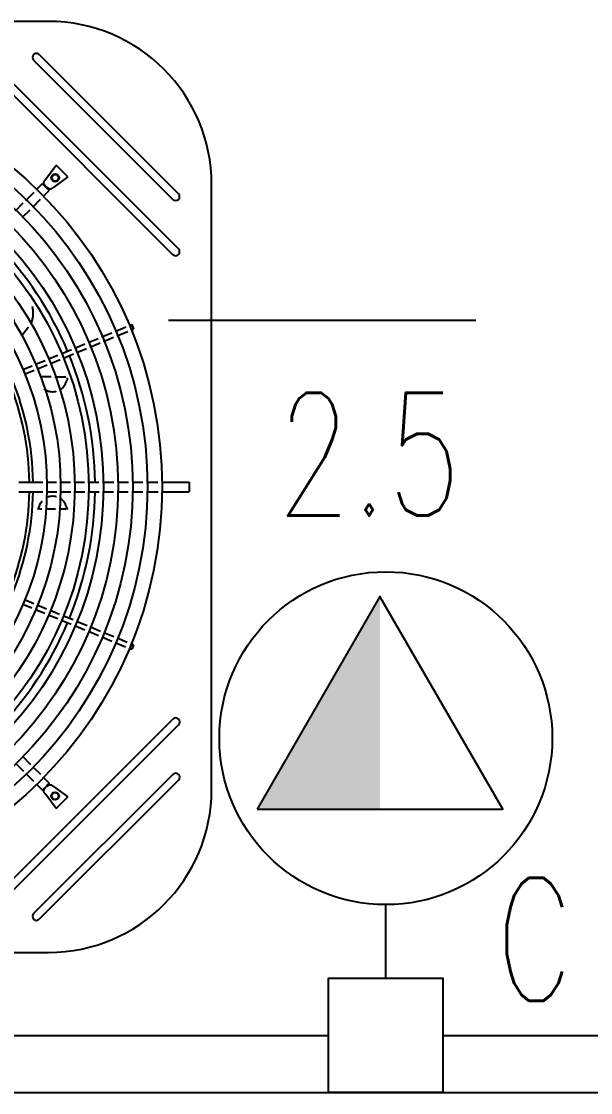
# Model space of a CAD drawing. Extents: x 17.6 to 65.2, y 116.5 to 153.5.
# Drawn here: x 22.421 to 22.884, y 149.124 to 149.996 of the extents above; entities that cross this region are included whole.
import ezdxf

# ---------------------------------------------------------------- set-up
doc = ezdxf.new("R2010")
doc.units = 0
doc.header["$MEASUREMENT"] = 0
doc.linetypes.add('HIDDEN', pattern=[0.375, 0.25, -0.125])
doc.layers.add('INST_-_AR_CONDICIONADO', color=1, linetype='CONTINUOUS')
doc.layers.add('INST_-_MATRIZ', color=9, linetype='CONTINUOUS')
doc.styles.add('TICK-50', font='ROMANS.SHX', dxfattribs={"height": 0.1, "bigfont": 'alf.shx'})

msp = doc.modelspace()

# ---------------------------------------------------------------- hatches: boundary and pattern name
at = {"layer": 'INST_-_AR_CONDICIONADO'}
msp.add_hatch(color=3, dxfattribs=at).paths.add_polyline_path([(22.71242, 149.52815), (22.61242, 149.35495), (22.71242, 149.35495)])

# ---------------------------------------------------------------- linework, layer by layer
at = {"layer": 'INST_-_AR_CONDICIONADO', "linetype": 'CONTINUOUS'}
for p, q in [((22.44275, 149.99617), (21.95027, 149.99617)), ((22.39017, 149.96924), (22.54849, 149.81092)), ((22.43517, 149.96924), (22.54849, 149.85592)), ((22.38555, 149.96463), (22.54388, 149.8063)), ((22.43056, 149.96463), (22.54388, 149.85131)), ((22.57542, 149.37102), (22.57542, 149.8635)), ((22.5439, 149.4282), (22.38557, 149.26988)), ((22.54851, 149.42359), (22.39019, 149.26526)), ((22.5439, 149.38319), (22.43058, 149.26988)), ((22.54851, 149.37858), (22.43519, 149.26526)), ((21.88336, 149.23835), (22.44275, 149.23835))]:
    msp.add_line(p, q, dxfattribs=at)
at = {"layer": 'INST_-_AR_CONDICIONADO', "color": 9, "linetype": 'CONTINUOUS'}
for p, q in [((22.44036, 149.86758), (22.44893, 149.87918)), ((22.45843, 149.86968), (22.44893, 149.87918)), ((22.43307, 149.8594), (22.43779, 149.86411)), ((22.43911, 149.86407), (22.4386, 149.86329)), ((22.45843, 149.86968), (22.44692, 149.86117)), ((22.42418, 149.85051), (22.43096, 149.85729)), ((22.43836, 149.85353), (22.44336, 149.85854)), ((22.44332, 149.85986), (22.44254, 149.85935)), ((22.44692, 149.86117), (22.44683, 149.86111)), ((22.41578, 149.8421), (22.42208, 149.8484)), ((22.42985, 149.84503), (22.43625, 149.85143)), ((22.42135, 149.83653), (22.42775, 149.84292)), ((22.42073, 149.74019), (22.42644, 149.74764)), ((22.48595, 149.7393), (22.49413, 149.74269)), ((22.49688, 149.74383), (22.50572, 149.74749)), ((22.4984, 149.74015), (22.50724, 149.74382)), ((22.50848, 149.74864), (22.51044, 149.74945)), ((22.51, 149.74496), (22.51196, 149.74577)), ((22.51044, 149.74945), (22.51196, 149.74577)), ((22.46413, 149.73027), (22.4722, 149.73361)), ((22.47495, 149.73475), (22.4832, 149.73816)), ((22.47641, 149.73105), (22.48466, 149.73446)), ((22.48741, 149.7356), (22.49565, 149.73902)), ((22.44278, 149.72142), (22.45037, 149.72456)), ((22.45312, 149.72571), (22.46138, 149.72913)), ((22.45483, 149.72211), (22.46309, 149.72553)), ((22.46584, 149.72667), (22.47366, 149.72991)), ((22.42187, 149.71276), (22.42946, 149.71591)), ((22.43222, 149.71705), (22.44003, 149.72028)), ((22.43374, 149.71337), (22.44155, 149.71661)), ((22.44431, 149.71775), (22.45208, 149.72097)), ((22.4232, 149.70901), (22.43098, 149.71223)), ((22.44479, 149.70697), (22.43589, 149.70697)), ((22.44793, 149.70697), (22.45691, 149.70697)), ((22.41861, 149.62121), (22.43816, 149.62121)), ((22.44114, 149.62121), (22.44915, 149.62121)), ((22.45213, 149.62121), (22.46058, 149.62121)), ((22.46356, 149.62121), (22.47187, 149.62121)), ((22.47485, 149.62121), (22.48378, 149.62121)), ((22.48676, 149.62121), (22.49597, 149.62121)), ((22.49895, 149.62121), (22.50788, 149.62121)), ((22.51086, 149.62121), (22.51958, 149.62121)), ((22.52256, 149.62121), (22.53161, 149.62121)), ((22.53459, 149.62121), (22.55713, 149.62121)), ((22.55713, 149.6212), (22.55713, 149.61332)), ((22.41848, 149.61332), (22.43816, 149.61332)), ((22.44114, 149.61332), (22.44956, 149.61332)), ((22.45254, 149.61332), (22.46098, 149.61332)), ((22.46396, 149.61332), (22.47214, 149.61332)), ((22.47512, 149.61332), (22.48405, 149.61332)), ((22.48703, 149.61332), (22.4957, 149.61332)), ((22.49868, 149.61332), (22.50761, 149.61332)), ((22.51059, 149.61332), (22.51945, 149.61332)), ((22.52243, 149.61332), (22.53202, 149.61332)), ((22.535, 149.61332), (22.55713, 149.61332)), ((22.4343, 149.59928), (22.43406, 149.59924)), ((22.4343, 149.59924), (22.43406, 149.59924)), ((22.43559, 149.59936), (22.4372, 149.59936)), ((22.44019, 149.59936), (22.44842, 149.59936)), ((22.4514, 149.59936), (22.45668, 149.59936)), ((22.45755, 149.59933), (22.45797, 149.59928)), ((22.45821, 149.59924), (22.45797, 149.59928)), ((22.45821, 149.59924), (22.45797, 149.59924)), ((22.4232, 149.52552), (22.43064, 149.52244)), ((22.42187, 149.52176), (22.42924, 149.51871)), ((22.43199, 149.51757), (22.43979, 149.51434)), ((22.43339, 149.5213), (22.44119, 149.51807)), ((22.44394, 149.51693), (22.45165, 149.51373)), ((22.44254, 149.5132), (22.45019, 149.51003)), ((22.45294, 149.50889), (22.4612, 149.50547)), ((22.4544, 149.51259), (22.46265, 149.50918)), ((22.46541, 149.50804), (22.4741, 149.50443)), ((22.46395, 149.50433), (22.47239, 149.50084)), ((22.47515, 149.49969), (22.48341, 149.49627)), ((22.47686, 149.50329), (22.48512, 149.49987)), ((22.48787, 149.49873), (22.49588, 149.49541)), ((22.48616, 149.49513), (22.49424, 149.49179)), ((22.49699, 149.49065), (22.50537, 149.48718)), ((22.49864, 149.49427), (22.50677, 149.4909)), ((22.50952, 149.48976), (22.51196, 149.48875)), ((22.51196, 149.48875), (22.51044, 149.48508)), ((22.50812, 149.48604), (22.51044, 149.48508)), ((22.42168, 149.39767), (22.42811, 149.39124)), ((22.4161, 149.39209), (22.42225, 149.38595)), ((22.43022, 149.38913), (22.43607, 149.38328)), ((22.42435, 149.38384), (22.43059, 149.37761)), ((22.43902, 149.38034), (22.44336, 149.37599)), ((22.43344, 149.37476), (22.43779, 149.37041)), ((22.43911, 149.37045), (22.4386, 149.37123)), ((22.44042, 149.36686), (22.44036, 149.36694)), ((22.44893, 149.35535), (22.44042, 149.36686)), ((22.44332, 149.37467), (22.44254, 149.37517)), ((22.44683, 149.37342), (22.45843, 149.36484)), ((22.44893, 149.35535), (22.45843, 149.36484))]:
    msp.add_line(p, q, dxfattribs=at)
at = {"layer": 'INST_-_AR_CONDICIONADO', "color": 5, "linetype": 'HIDDEN'}
msp.add_line((21.79041, 149.75307), (33.61719, 149.75307), dxfattribs=at)
at = {"layer": 'INST_-_AR_CONDICIONADO', "color": 3}
for p, q in [((22.71242, 149.52815), (22.61242, 149.35495)), ((22.71721, 149.21722), (22.71721, 149.27722))]:
    msp.add_line(p, q, dxfattribs=at)
at = {"layer": 'INST_-_AR_CONDICIONADO', "color": 5, "linetype": 'BYBLOCK'}
for p, q in [((21.73692, 149.17072), (22.67071, 149.17072)), ((22.76372, 149.17072), (23.76019, 149.17072))]:
    msp.add_line(p, q, dxfattribs=at)
at = {"layer": 'INST_-_AR_CONDICIONADO', "color": 3}
msp.add_lwpolyline([(22.61242, 149.35495), (22.81242, 149.35495), (22.71242, 149.52815)], close=True, dxfattribs=at)
at = {"layer": 'INST_-_AR_CONDICIONADO', "color": 25}
msp.add_lwpolyline([(22.76372, 149.12421), (22.67071, 149.12421), (22.67071, 149.21722), (22.76372, 149.21722)], close=True, dxfattribs=at)
at = {"layer": 'INST_-_AR_CONDICIONADO', "color": 9, "linetype": 'CONTINUOUS'}
for centre, radius in [((22.19651, 149.61726), 0.33863), ((22.19651, 149.61726), 0.3267), ((22.19651, 149.61726), 0.31476), ((22.19651, 149.61726), 0.30283), ((22.19651, 149.61726), 0.29089), ((22.19651, 149.61726), 0.27896), ((22.19651, 149.61726), 0.26752), ((22.19651, 149.61726), 0.25609), ((22.44811, 149.86886), 0.00318), ((22.44812, 149.86887), 0.00278), ((22.19651, 149.61726), 0.2449), ((22.44811, 149.36566), 0.00318), ((22.44812, 149.36565), 0.00278)]:
    msp.add_circle(centre, radius, dxfattribs=at)
at = {"layer": 'INST_-_AR_CONDICIONADO', "color": 3}
msp.add_circle((22.71721, 149.41268), 0.13546, dxfattribs=at)
at = {"layer": 'INST_-_AR_CONDICIONADO', "linetype": 'CONTINUOUS'}
for centre, radius, start, end in [((22.44275, 149.8635), 0.13267, 0, 90), ((22.43287, 149.96693), 0.00326, 45, 225), ((22.54618, 149.85362), 0.00326, 225, 45), ((22.54618, 149.80861), 0.00326, 225, 45), ((22.5462, 149.42589), 0.00326, 315, 135), ((22.5462, 149.38089), 0.00326, 315, 135), ((22.44275, 149.37102), 0.13267, 270, 0), ((22.43289, 149.26757), 0.00326, 135, 315)]:
    msp.add_arc(centre, radius, start, end, dxfattribs=at)
at = {"layer": 'INST_-_AR_CONDICIONADO', "color": 9, "linetype": 'CONTINUOUS'}
for radius, start, end in [(0.28418, 22.89901, 44.20584), (0.28418, 0.79712, 22.09983), (0.23073, 0.97774, 22.00569), (0.23371, 0.96618, 22.012), (0.23073, 337.99149, 359.01807), (0.23371, 337.986, 359.03097), (0.28418, 337.90017, 359.20288), (0.28418, 315.79416, 337.10099)]:
    msp.add_arc((22.19651, 149.61726), radius, start, end, dxfattribs=at)
for points, start_tangent, end_tangent in [([(22.4386, 149.86329), (22.43809, 149.86381), (22.43782, 149.86408)], (-0.707107, 0.707107), (0.703689, 0.710508)), ([(22.43911, 149.86407), (22.43898, 149.86466), (22.43897, 149.86524)], (-0.28599, 0.958233), (0.09487, 0.99549)), ([(22.43897, 149.86524), (22.43906, 149.8656), (22.43923, 149.86597), (22.43948, 149.86637), (22.43977, 149.86679), (22.44009, 149.86722)], (0.09487, 0.99549), (0.593803, 0.804611)), ([(22.44332, 149.85986), (22.44259, 149.86019), (22.44184, 149.86063), (22.44111, 149.86119), (22.44044, 149.86186), (22.43988, 149.86259), (22.43944, 149.86334), (22.43911, 149.86407)], (-0.930831, 0.36545), (-0.36545, 0.930831)), ([(22.44009, 149.86722), (22.44036, 149.86758)], (0.593803, 0.804611), (0.594997, 0.803728)), ([(22.44058, 149.86133), (22.43985, 149.86205), (22.43918, 149.86272), (22.4386, 149.86329)], (-0.544787, 0.838574), (-0.707107, 0.707107)), ([(22.44254, 149.85935), (22.44218, 149.85973), (22.4418, 149.86011), (22.44142, 149.86048), (22.44108, 149.86085), (22.44079, 149.86121)], (-0.707107, 0.707107), (-0.571156, 0.820842)), ([(22.44254, 149.85935), (22.44306, 149.85884), (22.44333, 149.85857)], (0.707107, -0.707107), (0.710507, 0.703691)), ([(22.44449, 149.85972), (22.44391, 149.85973), (22.44332, 149.85986)], (-0.99549, -0.09487), (-0.958233, 0.28599)), ([(22.44683, 149.86111), (22.44624, 149.86067), (22.44561, 149.86022), (22.44503, 149.85988), (22.44449, 149.85972)], (-0.803605, -0.595162), (-0.99549, -0.09487)), ([(22.42845, 149.75028), (22.42958, 149.75327), (22.4302, 149.75648), (22.43028, 149.75977), (22.42982, 149.76307), (22.42959, 149.76402)], (0.430609, 0.902538), (-0.261298, 0.965258)), ([(22.45668, 149.70191), (22.45602, 149.7004), (22.45512, 149.69897), (22.45395, 149.69764), (22.45249, 149.69644), (22.45166, 149.69591)], (-0.333333, -0.942809), (-0.869533, -0.493874)), ([(22.45691, 149.70243), (22.45675, 149.70209), (22.4567, 149.70191)], (-0.472237, -0.881472), (-0.154382, -0.988011)), ([(22.45691, 149.70243), (22.45755, 149.70358), (22.45783, 149.70413)], (0.472237, 0.881472), (0.434793, 0.90053)), ([(22.45783, 149.70413), (22.4581, 149.70478), (22.45834, 149.70598)], (0.434793, 0.90053), (0, 1)), ([(22.44888, 149.6948), (22.44847, 149.6947), (22.44612, 149.69445), (22.44378, 149.6947), (22.44159, 149.69542), (22.43976, 149.69645), (22.43928, 149.6968)], (-0.969349, -0.245689), (-0.790711, 0.61219)), ([(22.43536, 149.60191), (22.43552, 149.60225), (22.43556, 149.60243)], (0.472237, 0.881472), (0.154382, 0.988011)), ([(22.43559, 149.60243), (22.43625, 149.60394), (22.43715, 149.60536), (22.43763, 149.60596)], (0.333333, 0.942809), (0.649409, 0.760439)), ([(22.44079, 149.60852), (22.44161, 149.60893), (22.4438, 149.60964), (22.44615, 149.60989), (22.44849, 149.60963), (22.44929, 149.60943)], (0.878351, 0.478016), (0.959416, -0.281993)), ([(22.45217, 149.60812), (22.45251, 149.60789), (22.45396, 149.60669), (22.45512, 149.60536), (22.45602, 149.60394), (22.45668, 149.60243)], (0.84218, -0.539196), (0.333333, -0.942809)), ([(22.45691, 149.60191), (22.45675, 149.60225), (22.4567, 149.60243)], (-0.472237, 0.881472), (-0.154382, 0.988011)), ([(22.43413, 149.59946), (22.43406, 149.59924)], (-0.322241, -0.946658), (-0.271331, -0.962486)), ([(22.43428, 149.59987), (22.43413, 149.59946)], (-0.392753, -0.919644), (-0.322241, -0.946658)), ([(22.43441, 149.60015), (22.43428, 149.59987)], (-0.427932, -0.903811), (-0.392753, -0.919644)), ([(22.43521, 149.59936), (22.43468, 149.59933), (22.4343, 149.59928)], (-0.999748, -0.022458), (-0.987209, -0.159432)), ([(22.43458, 149.60049), (22.43441, 149.60015)], (-0.457688, -0.889113), (-0.427932, -0.903811)), ([(22.43536, 149.60191), (22.43488, 149.60105), (22.43458, 149.60049)], (-0.472237, -0.881472), (-0.457688, -0.889113)), ([(22.43559, 149.59936), (22.43522, 149.59936), (22.43521, 149.59936)], (-1, 0), (-0.999748, -0.022458)), ([(22.45797, 149.59928), (22.45759, 149.59933), (22.45705, 149.59936), (22.45668, 149.59936)], (-0.987196, 0.159513), (-1, 0)), ([(22.45739, 149.60105), (22.45691, 149.60191)], (-0.484654, 0.874706), (-0.472237, 0.881472)), ([(22.45821, 149.59924), (22.45785, 149.60015), (22.45739, 149.60105)], (-0.271331, 0.962486), (-0.484654, 0.874706)), ([(22.44254, 149.37517), (22.44306, 149.37568), (22.44333, 149.37595)], (0.707107, 0.707107), (0.710508, -0.703689)), ([(22.4386, 149.37123), (22.43809, 149.37071), (22.43782, 149.37045)], (-0.707107, -0.707107), (0.703691, -0.710507)), ([(22.4386, 149.37123), (22.43898, 149.3716), (22.43936, 149.37198), (22.43973, 149.37235), (22.4401, 149.37269), (22.44046, 149.37299)], (0.707107, 0.707107), (0.820842, 0.571156)), ([(22.43897, 149.36929), (22.43898, 149.36986), (22.43911, 149.37045)], (-0.09487, 0.99549), (0.28599, 0.958233)), ([(22.44036, 149.36694), (22.43992, 149.36753), (22.43947, 149.36817), (22.43913, 149.36875), (22.43897, 149.36929)], (-0.595162, 0.803605), (-0.09487, 0.99549)), ([(22.43911, 149.37045), (22.43944, 149.37119), (22.43988, 149.37193), (22.44044, 149.37267), (22.44111, 149.37333), (22.44184, 149.3739), (22.44259, 149.37434), (22.44332, 149.37467)], (0.36545, 0.930831), (0.930831, 0.36545)), ([(22.44058, 149.3732), (22.4413, 149.37393), (22.44197, 149.37459), (22.44254, 149.37517)], (0.838574, 0.544787), (0.707107, 0.707107)), ([(22.44332, 149.37467), (22.44391, 149.37479), (22.44449, 149.3748)], (0.958233, 0.28599), (0.99549, -0.09487)), ([(22.44449, 149.3748), (22.44485, 149.37472), (22.44522, 149.37454), (22.44562, 149.3743), (22.44604, 149.37401), (22.44647, 149.37369)], (0.99549, -0.09487), (0.804611, -0.593803)), ([(22.44647, 149.37369), (22.44683, 149.37342)], (0.804611, -0.593803), (0.803728, -0.594997))]:
    msp.add_spline(points, degree=3, dxfattribs=dict(at, start_tangent=start_tangent, end_tangent=end_tangent))
at = {"layer": 'INST_-_MATRIZ'}
msp.add_line((21.64336, 149.12421), (27.24336, 149.12421), dxfattribs=at)

# ---------------------------------------------------------------- texts
at = {"layer": 'INST_-_AR_CONDICIONADO', "color": 3, "style": 'TICK-50', "width": 0.7}
for s, p in [('2.5', (22.62863, 149.59391)), ('C', (22.80665, 149.19897))]:
    msp.add_text(s, height=0.1, dxfattribs=at).set_placement(p)

doc.saveas('drawing.dxf')
